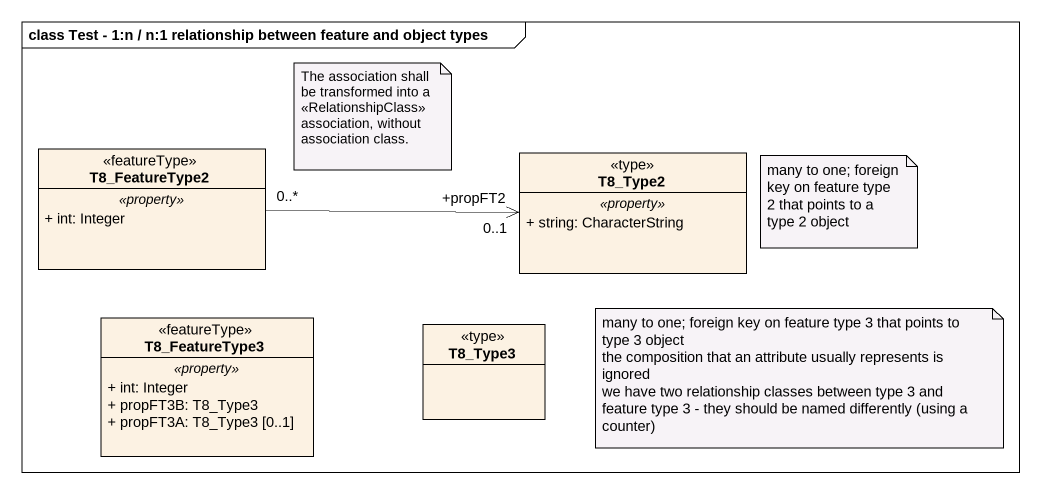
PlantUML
@startuml
mainframe class Test - 1:n / n:1 relationship between feature and object types
hide circle
hide empty members
skinparam classAttributeIconSize 0
class T8_FeatureType2 <<featureType>> {
  .. <<property>> ..
  + int: Integer
}
class T8_Type2 <<type>> {
  .. <<property>> ..
  + string: CharacterString
}
class T8_FeatureType3 <<featureType>> {
  .. <<property>> ..
  + int: Integer
  + propFT3B: T8_Type3
  + propFT3A: T8_Type3 [0..1]
}
class T8_Type3 <<type>>
T8_FeatureType2 "0..*" -right-> "+propFT2\n0..1" T8_Type2
note as N1
  The association shall be transformed into a <<RelationshipClass>> association, without association class.
end note
note as N2
  many to one; foreign key on feature type 2 that points to a type 2 object
end note
note as N3
  many to one; foreign key on feature type 3 that points to type 3 object
  the composition that an attribute usually represents is ignored
  we have two relationship classes between type 3 and feature type 3 - they should be named differently (using a counter)
end note
@enduml
